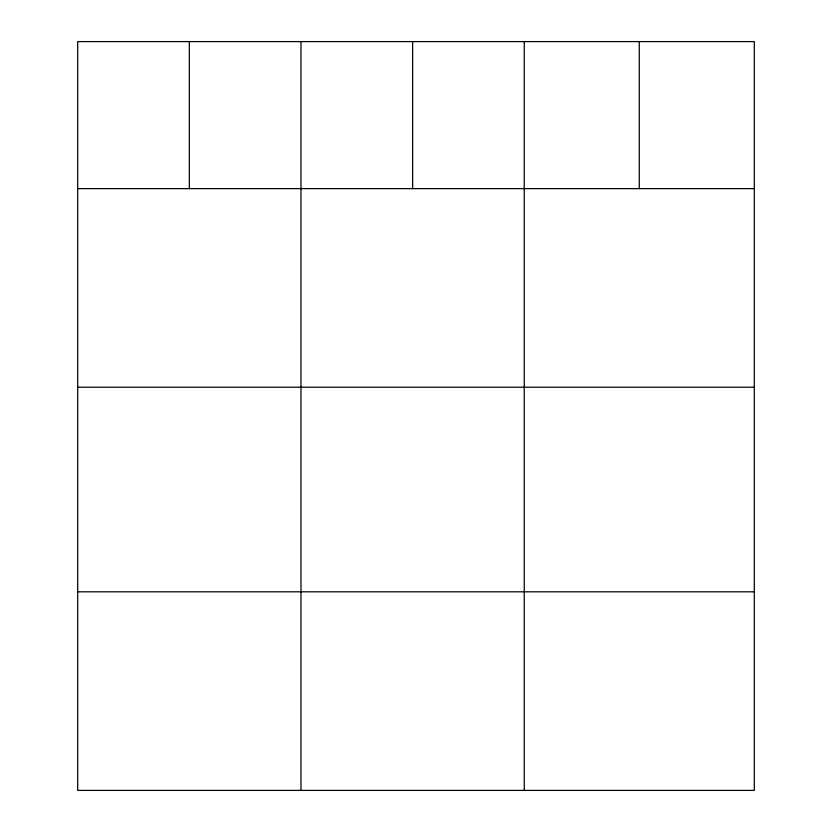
<?xml version="1.0" encoding="UTF-8"?>
<svg xmlns="http://www.w3.org/2000/svg" width="832" height="832" viewBox="0 0 832 832"><rect width="100%" height="100%" fill="white"/><g stroke="black" fill="none" stroke-linecap="round" stroke-linejoin="round"><path stroke-width="1.25" d="M754.302 188.625L754.302 790.4L77.698 790.4L77.698 41.6L754.302 41.6L754.302 188.625L77.698 188.625M77.698 387.213L754.302 387.213M77.698 591.812L754.302 591.812M639.278 41.6L639.278 188.625M524.254 41.6L524.254 790.4M412.62 41.6L412.62 188.625M300.976 41.6L300.976 790.4M189.342 41.6L189.342 188.625"/></g></svg>
